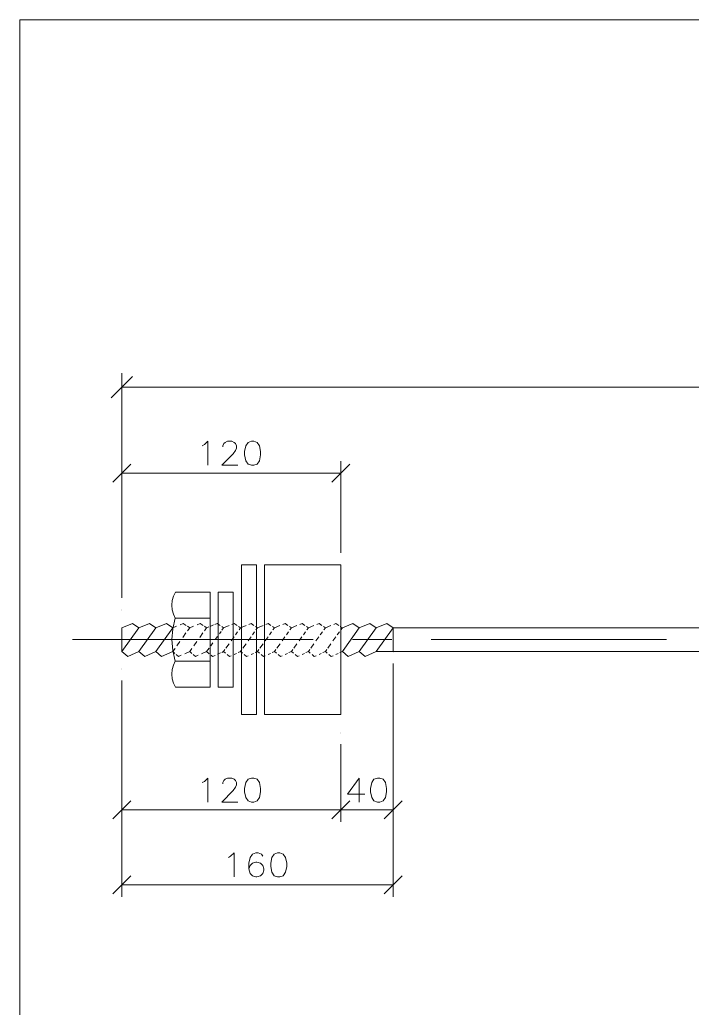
# Model space of a CAD drawing. Header units: millimetres. Extents: x 2 to 579, y 1 to 405.
# Drawn here: x 112 to 154.9, y 152.6 to 215.6 of the extents above; entities that cross this region are included whole.
import ezdxf

# ---------------------------------------------------------------- set-up
doc = ezdxf.new("R2010")
doc.units = ezdxf.units.MM
doc.linetypes.add('XKITLINE00', pattern=[0])
doc.layers.add('GraphicObject', color=6, linetype='Continuous', lineweight=0)
doc.layers.add('LinkedObject', color=7, linetype='Continuous', lineweight=0)

# ---------------------------------------------------------------- blocks, each defined once
blk = doc.blocks.new('*A3')
at = {"layer": 'GraphicObject', "color": 3, "linetype": 'XKITLINE00', "lineweight": 0}
for p, q in [((246.592, 215.557), (112.032, 215.557)), ((112.032, 215.557), (112.032, 76.605))]:
    blk.add_line(p, q, dxfattribs=at)
blk = doc.blocks.new('*A4')
at = {"layer": 'LinkedObject', "color": 1, "linetype": 'XKITLINE00', "lineweight": 0}
for p, q in [((119.208, 192.844), (117.858, 191.494)), ((118.533, 178.832), (118.533, 193.069)), ((241.008, 192.169), (118.533, 192.169)), ((119.107, 187.273), (117.959, 186.126)), ((118.533, 178.748), (118.533, 187.464)), ((131.913, 186.126), (133.06, 187.273)), ((132.487, 181.624), (132.487, 187.464)), ((132.487, 186.699), (118.533, 186.699)), ((135.813, 174.572), (135.813, 159.727)), ((135.813, 174.529), (135.813, 164.49)), ((118.533, 173.492), (118.533, 164.49)), ((118.533, 173.441), (118.533, 159.727)), ((132.487, 169.433), (132.487, 164.49)), ((132.487, 169.381), (132.487, 164.49)), ((119.107, 165.829), (117.959, 164.682)), ((131.913, 164.682), (133.06, 165.829)), ((133.06, 165.829), (131.913, 164.682)), ((135.239, 164.682), (136.387, 165.829)), ((132.487, 165.255), (118.533, 165.255)), ((135.813, 165.255), (132.487, 165.255)), ((119.107, 161.066), (117.959, 159.918)), ((118.533, 160.492), (135.813, 160.492)), ((135.239, 159.918), (136.387, 161.066))]:
    blk.add_line(p, q, dxfattribs=at)
at = {"layer": 'LinkedObject', "color": 7, "linetype": 'XKITLINE00', "lineweight": 0}
for p, q in [((118.533, 192.169), (118.533, 192.169)), ((123.652, 188.435), (123.798, 188.508)), ((123.798, 188.508), (124.016, 188.727)), ((124.016, 188.727), (124.016, 187.197)), ((124.963, 188.435), (125.036, 188.581)), ((124.963, 188.362), (124.963, 188.435)), ((125.036, 188.581), (125.109, 188.654)), ((125.109, 188.654), (125.255, 188.727)), ((125.255, 188.727), (125.546, 188.727)), ((125.546, 188.727), (125.692, 188.654)), ((125.692, 188.654), (125.765, 188.581)), ((125.765, 188.581), (125.838, 188.435)), ((125.838, 188.289), (125.765, 188.144)), ((125.838, 188.435), (125.838, 188.289)), ((126.42, 188.435), (126.348, 188.071)), ((126.566, 188.654), (126.42, 188.435)), ((126.785, 188.727), (126.566, 188.654)), ((126.93, 188.727), (126.785, 188.727)), ((127.149, 188.654), (126.93, 188.727)), ((127.295, 188.435), (127.149, 188.654)), ((127.368, 188.071), (127.295, 188.435)), ((125.619, 187.925), (124.89, 187.197)), ((125.765, 188.144), (125.619, 187.925)), ((126.348, 188.071), (126.348, 187.852)), ((126.348, 187.852), (126.42, 187.488)), ((127.295, 187.488), (127.368, 187.852)), ((127.368, 187.852), (127.368, 188.071)), ((124.89, 187.197), (125.91, 187.197)), ((126.42, 187.488), (126.566, 187.269)), ((126.566, 187.269), (126.785, 187.197)), ((126.785, 187.197), (126.93, 187.197)), ((126.93, 187.197), (127.149, 187.269)), ((127.149, 187.269), (127.295, 187.488)), ((118.533, 186.699), (118.533, 186.699)), ((132.487, 180.859), (132.487, 180.859)), ((118.533, 177.983), (118.533, 177.983)), ((118.533, 177.932), (118.533, 177.932)), ((118.533, 176.852), (119.207, 177.121)), ((118.533, 175.337), (119.613, 176.852)), ((118.533, 176.852), (118.533, 175.337)), ((119.207, 177.121), (119.613, 176.852)), ((119.613, 176.852), (120.287, 177.121)), ((119.613, 175.337), (120.693, 176.852)), ((120.287, 177.121), (120.693, 176.852)), ((120.693, 176.852), (121.367, 177.121)), ((120.693, 175.337), (121.773, 176.852)), ((121.367, 177.121), (121.773, 176.852)), ((121.773, 176.852), (122.022, 176.951)), ((122.254, 177.044), (122.447, 177.121)), ((122.447, 177.121), (122.63, 176.999)), ((122.706, 176.646), (122.853, 176.852)), ((122.715, 176.943), (122.853, 176.852)), ((122.853, 176.852), (123.102, 176.951)), ((123.334, 177.044), (123.527, 177.121)), ((123.527, 177.121), (123.71, 176.999)), ((123.786, 176.646), (123.933, 176.852)), ((123.795, 176.943), (123.933, 176.852)), ((123.933, 176.852), (124.079, 176.91)), ((124.203, 176.959), (124.374, 177.028)), ((124.444, 177.056), (124.607, 177.121)), ((124.607, 177.121), (124.79, 176.999)), ((124.898, 176.691), (125.013, 176.852)), ((124.899, 176.927), (125.013, 176.852)), ((125.013, 176.852), (125.363, 176.992)), ((125.546, 177.064), (125.687, 177.121)), ((125.687, 177.121), (125.867, 177.001)), ((125.963, 176.938), (126.093, 176.852)), ((125.993, 176.711), (126.093, 176.852)), ((126.093, 176.852), (126.443, 176.992)), ((126.626, 177.064), (126.767, 177.121)), ((126.767, 177.121), (126.947, 177.001)), ((127.043, 176.938), (127.173, 176.852)), ((127.073, 176.711), (127.173, 176.852)), ((127.173, 176.852), (127.523, 176.992)), ((127.706, 177.064), (127.847, 177.121)), ((127.847, 177.121), (128.027, 177.001)), ((128.123, 176.938), (128.253, 176.852)), ((128.153, 176.711), (128.253, 176.852)), ((128.253, 176.852), (128.603, 176.992)), ((128.786, 177.064), (128.927, 177.121)), ((128.927, 177.121), (129.107, 177.001)), ((129.203, 176.938), (129.333, 176.852)), ((129.233, 176.711), (129.333, 176.852)), ((129.333, 176.852), (129.683, 176.992)), ((129.866, 177.064), (130.007, 177.121)), ((130.007, 177.121), (130.187, 177.001)), ((130.283, 176.938), (130.413, 176.852)), ((130.313, 176.711), (130.413, 176.852)), ((130.413, 176.852), (130.763, 176.992)), ((130.946, 177.064), (131.087, 177.121)), ((131.087, 177.121), (131.267, 177.001)), ((131.363, 176.938), (131.493, 176.852)), ((131.393, 176.711), (131.493, 176.852)), ((131.493, 176.852), (131.843, 176.992)), ((132.026, 177.064), (132.167, 177.121)), ((132.167, 177.121), (132.347, 177.001)), ((132.443, 176.938), (132.573, 176.852)), ((132.473, 176.711), (132.573, 176.852)), ((132.573, 176.852), (133.247, 177.121)), ((132.573, 175.337), (133.653, 176.852)), ((133.247, 177.121), (133.653, 176.852)), ((133.653, 176.852), (134.327, 177.121)), ((133.653, 175.337), (134.733, 176.852)), ((134.327, 177.121), (134.733, 176.852)), ((134.733, 176.852), (135.407, 177.121)), ((134.733, 175.337), (135.813, 176.852)), ((135.407, 177.121), (135.813, 176.852)), ((135.813, 176.852), (223.728, 176.852)), ((135.813, 176.852), (135.813, 175.337)), ((122.416, 176.239), (122.616, 176.52)), ((123.496, 176.239), (123.696, 176.52)), ((124.473, 176.095), (124.62, 176.301)), ((124.744, 176.474), (124.849, 176.622)), ((125.493, 176.011), (125.679, 176.272)), ((125.77, 176.399), (125.906, 176.589)), ((126.573, 176.011), (126.759, 176.272)), ((126.85, 176.399), (126.986, 176.589)), ((127.653, 176.011), (127.839, 176.272)), ((127.93, 176.399), (128.066, 176.589)), ((128.733, 176.011), (128.919, 176.272)), ((129.01, 176.399), (129.146, 176.589)), ((129.813, 176.011), (129.999, 176.272)), ((130.09, 176.399), (130.226, 176.589)), ((130.893, 176.011), (131.079, 176.272)), ((131.17, 176.399), (131.306, 176.589)), ((131.973, 176.011), (132.159, 176.272)), ((132.25, 176.399), (132.386, 176.589)), ((122.036, 175.706), (122.223, 175.968)), ((123.116, 175.706), (123.303, 175.968)), ((124.191, 175.699), (124.331, 175.895)), ((125.159, 175.542), (125.364, 175.829)), ((126.239, 175.542), (126.444, 175.829)), ((127.319, 175.542), (127.524, 175.829)), ((128.399, 175.542), (128.604, 175.829)), ((129.479, 175.542), (129.684, 175.829)), ((130.559, 175.542), (130.764, 175.829)), ((131.639, 175.542), (131.844, 175.829)), ((118.907, 175.022), (118.533, 175.337)), ((119.613, 175.337), (118.907, 175.022)), ((119.987, 175.022), (119.613, 175.337)), ((120.693, 175.337), (119.987, 175.022)), ((121.067, 175.022), (120.693, 175.337)), ((121.773, 175.337), (121.067, 175.022)), ((121.773, 175.337), (121.918, 175.541)), ((121.916, 175.217), (121.773, 175.337)), ((122.147, 175.022), (122.001, 175.145)), ((122.315, 175.097), (122.147, 175.022)), ((122.853, 175.337), (122.533, 175.194)), ((122.853, 175.337), (122.998, 175.541)), ((122.996, 175.217), (122.853, 175.337)), ((123.227, 175.022), (123.081, 175.145)), ((123.395, 175.097), (123.227, 175.022)), ((123.933, 175.337), (123.613, 175.194)), ((123.933, 175.337), (124.084, 175.55)), ((124.096, 175.2), (123.933, 175.337)), ((124.307, 175.022), (124.219, 175.097)), ((124.466, 175.093), (124.307, 175.022)), ((124.806, 175.245), (124.618, 175.161)), ((125.013, 175.337), (124.898, 175.286)), ((125.013, 175.337), (125.099, 175.457)), ((125.133, 175.237), (125.013, 175.337)), ((125.387, 175.022), (125.243, 175.144)), ((125.498, 175.072), (125.387, 175.022)), ((125.834, 175.222), (125.687, 175.156)), ((126.093, 175.337), (125.934, 175.266)), ((126.093, 175.337), (126.179, 175.457)), ((126.213, 175.237), (126.093, 175.337)), ((126.467, 175.022), (126.323, 175.144)), ((126.578, 175.072), (126.467, 175.022)), ((126.914, 175.222), (126.767, 175.156)), ((127.173, 175.337), (127.014, 175.266)), ((127.173, 175.337), (127.259, 175.457)), ((127.293, 175.237), (127.173, 175.337)), ((127.547, 175.022), (127.403, 175.144)), ((127.658, 175.072), (127.547, 175.022)), ((127.994, 175.222), (127.847, 175.156)), ((128.253, 175.337), (128.094, 175.266)), ((128.253, 175.337), (128.339, 175.457)), ((128.373, 175.237), (128.253, 175.337)), ((128.627, 175.022), (128.483, 175.144)), ((128.738, 175.072), (128.627, 175.022)), ((129.074, 175.222), (128.927, 175.156)), ((129.333, 175.337), (129.174, 175.266)), ((129.333, 175.337), (129.419, 175.457)), ((129.453, 175.237), (129.333, 175.337)), ((129.707, 175.022), (129.563, 175.144)), ((129.818, 175.072), (129.707, 175.022)), ((130.154, 175.222), (130.007, 175.156)), ((130.413, 175.337), (130.254, 175.266)), ((130.413, 175.337), (130.499, 175.457)), ((130.533, 175.237), (130.413, 175.337)), ((130.787, 175.022), (130.643, 175.144)), ((130.898, 175.072), (130.787, 175.022)), ((131.234, 175.222), (131.087, 175.156)), ((131.493, 175.337), (131.334, 175.266)), ((131.493, 175.337), (131.579, 175.457)), ((131.613, 175.237), (131.493, 175.337)), ((131.867, 175.022), (131.723, 175.144)), ((131.978, 175.072), (131.867, 175.022)), ((132.314, 175.222), (132.167, 175.156)), ((132.573, 175.337), (132.414, 175.266)), ((132.573, 175.337), (132.659, 175.457)), ((132.947, 175.022), (132.573, 175.337)), ((133.653, 175.337), (132.947, 175.022)), ((134.027, 175.022), (133.653, 175.337)), ((134.733, 175.337), (134.027, 175.022)), ((223.728, 175.337), (134.733, 175.337)), ((135.813, 175.337), (135.813, 175.337)), ((135.813, 175.294), (135.813, 175.294)), ((118.533, 174.257), (118.533, 174.257)), ((118.533, 174.206), (118.533, 174.206)), ((132.487, 170.198), (132.487, 170.198)), ((132.487, 170.146), (132.487, 170.146)), ((123.652, 166.991), (123.798, 167.064)), ((123.798, 167.064), (124.016, 167.283)), ((124.016, 167.283), (124.016, 165.753)), ((124.963, 166.991), (125.036, 167.137)), ((124.963, 166.918), (124.963, 166.991)), ((125.036, 167.137), (125.109, 167.21)), ((125.109, 167.21), (125.255, 167.283)), ((125.255, 167.283), (125.546, 167.283)), ((125.546, 167.283), (125.692, 167.21)), ((125.692, 167.21), (125.765, 167.137)), ((125.765, 167.137), (125.838, 166.991)), ((125.838, 166.845), (125.765, 166.7)), ((125.838, 166.991), (125.838, 166.845)), ((126.42, 166.991), (126.348, 166.627)), ((126.566, 167.21), (126.42, 166.991)), ((126.785, 167.283), (126.566, 167.21)), ((126.93, 167.283), (126.785, 167.283)), ((127.149, 167.21), (126.93, 167.283)), ((127.295, 166.991), (127.149, 167.21)), ((127.368, 166.627), (127.295, 166.991)), ((133.64, 167.283), (132.911, 166.263)), ((133.64, 165.753), (133.64, 167.283)), ((134.441, 166.991), (134.368, 166.627)), ((134.587, 167.21), (134.441, 166.991)), ((134.805, 167.283), (134.587, 167.21)), ((134.951, 167.283), (134.805, 167.283)), ((135.17, 167.21), (134.951, 167.283)), ((135.315, 166.991), (135.17, 167.21)), ((135.388, 166.627), (135.315, 166.991)), ((125.619, 166.481), (124.89, 165.753)), ((125.765, 166.7), (125.619, 166.481)), ((126.348, 166.627), (126.348, 166.408)), ((126.348, 166.408), (126.42, 166.044)), ((127.295, 166.044), (127.368, 166.408)), ((127.368, 166.408), (127.368, 166.627)), ((132.911, 166.263), (134.004, 166.263)), ((134.368, 166.627), (134.368, 166.408)), ((134.368, 166.408), (134.441, 166.044)), ((135.315, 166.044), (135.388, 166.408)), ((135.388, 166.408), (135.388, 166.627)), ((124.89, 165.753), (125.91, 165.753)), ((126.42, 166.044), (126.566, 165.825)), ((126.566, 165.825), (126.785, 165.753)), ((126.785, 165.753), (126.93, 165.753)), ((126.93, 165.753), (127.149, 165.825)), ((127.149, 165.825), (127.295, 166.044)), ((134.441, 166.044), (134.587, 165.825)), ((134.587, 165.825), (134.805, 165.753)), ((134.805, 165.753), (134.951, 165.753)), ((134.951, 165.753), (135.17, 165.825)), ((135.17, 165.825), (135.315, 166.044)), ((118.533, 165.255), (118.533, 165.255)), ((132.487, 165.255), (132.487, 165.255)), ((125.461, 162.301), (125.679, 162.519)), ((125.679, 162.519), (125.679, 160.989)), ((126.845, 162.447), (126.699, 162.228)), ((127.064, 162.519), (126.845, 162.447)), ((127.209, 162.519), (127.064, 162.519)), ((127.428, 162.447), (127.209, 162.519)), ((127.501, 162.301), (127.428, 162.447)), ((128.229, 162.447), (128.084, 162.228)), ((128.448, 162.519), (128.229, 162.447)), ((128.594, 162.519), (128.448, 162.519)), ((128.812, 162.447), (128.594, 162.519)), ((128.958, 162.228), (128.812, 162.447)), ((125.315, 162.228), (125.461, 162.301)), ((126.699, 162.228), (126.627, 161.864)), ((126.627, 161.864), (126.627, 161.499)), ((126.845, 161.864), (126.699, 161.718)), ((127.064, 161.937), (126.845, 161.864)), ((127.137, 161.937), (127.064, 161.937)), ((127.355, 161.864), (127.137, 161.937)), ((127.501, 161.718), (127.355, 161.864)), ((128.084, 162.228), (128.011, 161.864)), ((128.011, 161.864), (128.011, 161.645)), ((129.031, 161.864), (128.958, 162.228)), ((129.031, 161.645), (129.031, 161.864)), ((126.699, 161.718), (126.627, 161.499)), ((126.627, 161.499), (126.699, 161.208)), ((126.699, 161.208), (126.845, 161.062)), ((127.355, 161.062), (127.501, 161.208)), ((127.574, 161.499), (127.501, 161.718)), ((127.501, 161.208), (127.574, 161.427)), ((127.574, 161.427), (127.574, 161.499)), ((128.011, 161.645), (128.084, 161.281)), ((128.084, 161.281), (128.229, 161.062)), ((128.812, 161.062), (128.958, 161.281)), ((128.958, 161.281), (129.031, 161.645)), ((126.845, 161.062), (127.064, 160.989)), ((127.064, 160.989), (127.137, 160.989)), ((127.137, 160.989), (127.355, 161.062)), ((128.229, 161.062), (128.448, 160.989)), ((128.448, 160.989), (128.594, 160.989)), ((128.594, 160.989), (128.812, 161.062)), ((135.813, 160.492), (135.813, 160.492))]:
    blk.add_line(p, q, dxfattribs=at)
at = {"layer": 'LinkedObject', "color": 6, "linetype": 'XKITLINE00', "lineweight": 0}
for p, q in [((126.143, 180.859), (127.102, 180.859)), ((126.143, 171.33), (126.143, 180.859)), ((127.102, 171.33), (127.102, 180.859)), ((127.62, 180.859), (132.487, 180.859)), ((127.62, 171.33), (127.62, 180.859)), ((132.487, 171.33), (132.487, 180.859)), ((121.825, 178.859), (121.744, 178.58)), ((121.955, 179.119), (121.825, 178.859)), ((124.148, 179.119), (121.955, 179.119)), ((124.148, 179.119), (124.148, 176.095)), ((124.666, 173.07), (124.666, 179.119)), ((124.666, 179.119), (125.625, 179.119)), ((125.625, 173.07), (125.625, 179.119)), ((121.744, 178.58), (121.714, 178.29)), ((121.714, 178.29), (121.738, 178)), ((121.738, 178), (121.813, 177.719)), ((121.938, 177.457), (121.771, 176.785)), ((121.813, 177.719), (121.938, 177.457)), ((121.938, 177.457), (124.148, 177.457)), ((121.771, 176.785), (121.715, 176.095)), ((115.396, 176.095), (130.722, 176.095)), ((121.715, 176.095), (121.771, 175.404)), ((124.148, 173.07), (124.148, 176.095)), ((133.222, 176.095), (135.722, 176.095)), ((138.222, 176.095), (153.222, 176.095)), ((121.771, 175.404), (121.938, 174.732)), ((121.813, 174.47), (121.738, 174.189)), ((121.938, 174.732), (121.813, 174.47)), ((121.938, 174.732), (124.148, 174.732)), ((121.738, 174.189), (121.714, 173.899)), ((121.714, 173.899), (121.744, 173.609)), ((121.744, 173.609), (121.825, 173.33)), ((121.825, 173.33), (121.955, 173.07)), ((124.148, 173.07), (121.955, 173.07)), ((124.666, 173.07), (125.625, 173.07)), ((126.143, 171.33), (127.102, 171.33)), ((127.62, 171.33), (132.487, 171.33))]:
    blk.add_line(p, q, dxfattribs=at)

msp = doc.modelspace()

# ---------------------------------------------------------------- block references
at = {"lineweight": 0}
for name in ['*A3', '*A4']:
    msp.add_blockref(name, (0, 0), dxfattribs=at)

doc.saveas('drawing.dxf')
